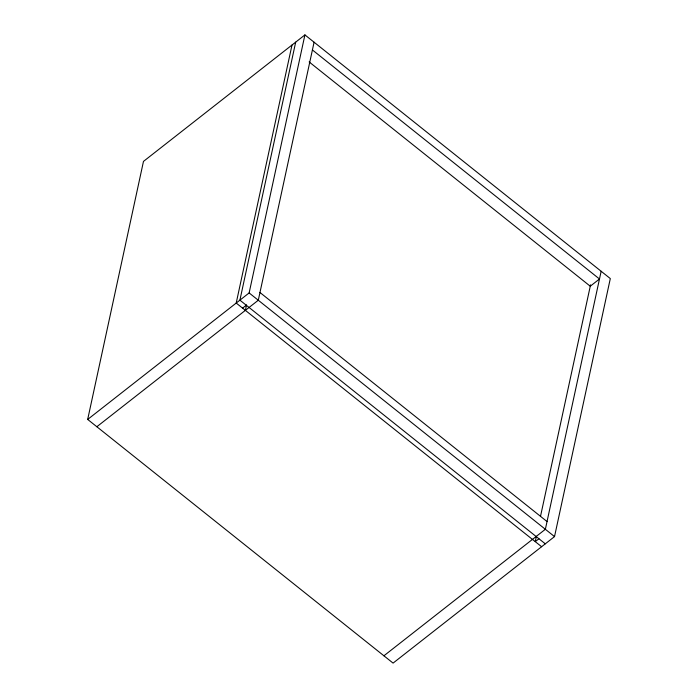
<?xml version="1.0" encoding="UTF-8"?>
<svg xmlns="http://www.w3.org/2000/svg" width="698" height="698" viewBox="0 0 698 698"><rect width="100%" height="100%" fill="white"/><g stroke="black" fill="none" stroke-linecap="round" stroke-linejoin="round"><path stroke-width="1.05" d="M87.686 419.428L143.474 161.404L304.921 34.9L610.314 278.572L554.526 536.596L393.079 663.1L87.686 419.428L249.134 292.933L304.921 34.9M292 45.021L236.212 303.045L541.613 546.717M295.69 42.133L239.903 300.157L545.304 543.829M245.382 310.357L246.542 304.982M314.083 42.212L258.295 300.236L96.848 426.74M540.505 516.346L590.552 284.854M536.396 536.334L535.253 541.639L538.943 538.751M601.153 271.26L545.365 529.285L383.917 655.788M242.581 308.123L246.272 305.235M312.407 49.951L599.486 278.999L590.255 286.224L309.144 61.939M259.97 292.497L547.04 521.546M249.134 292.933L554.526 536.596"/></g></svg>
